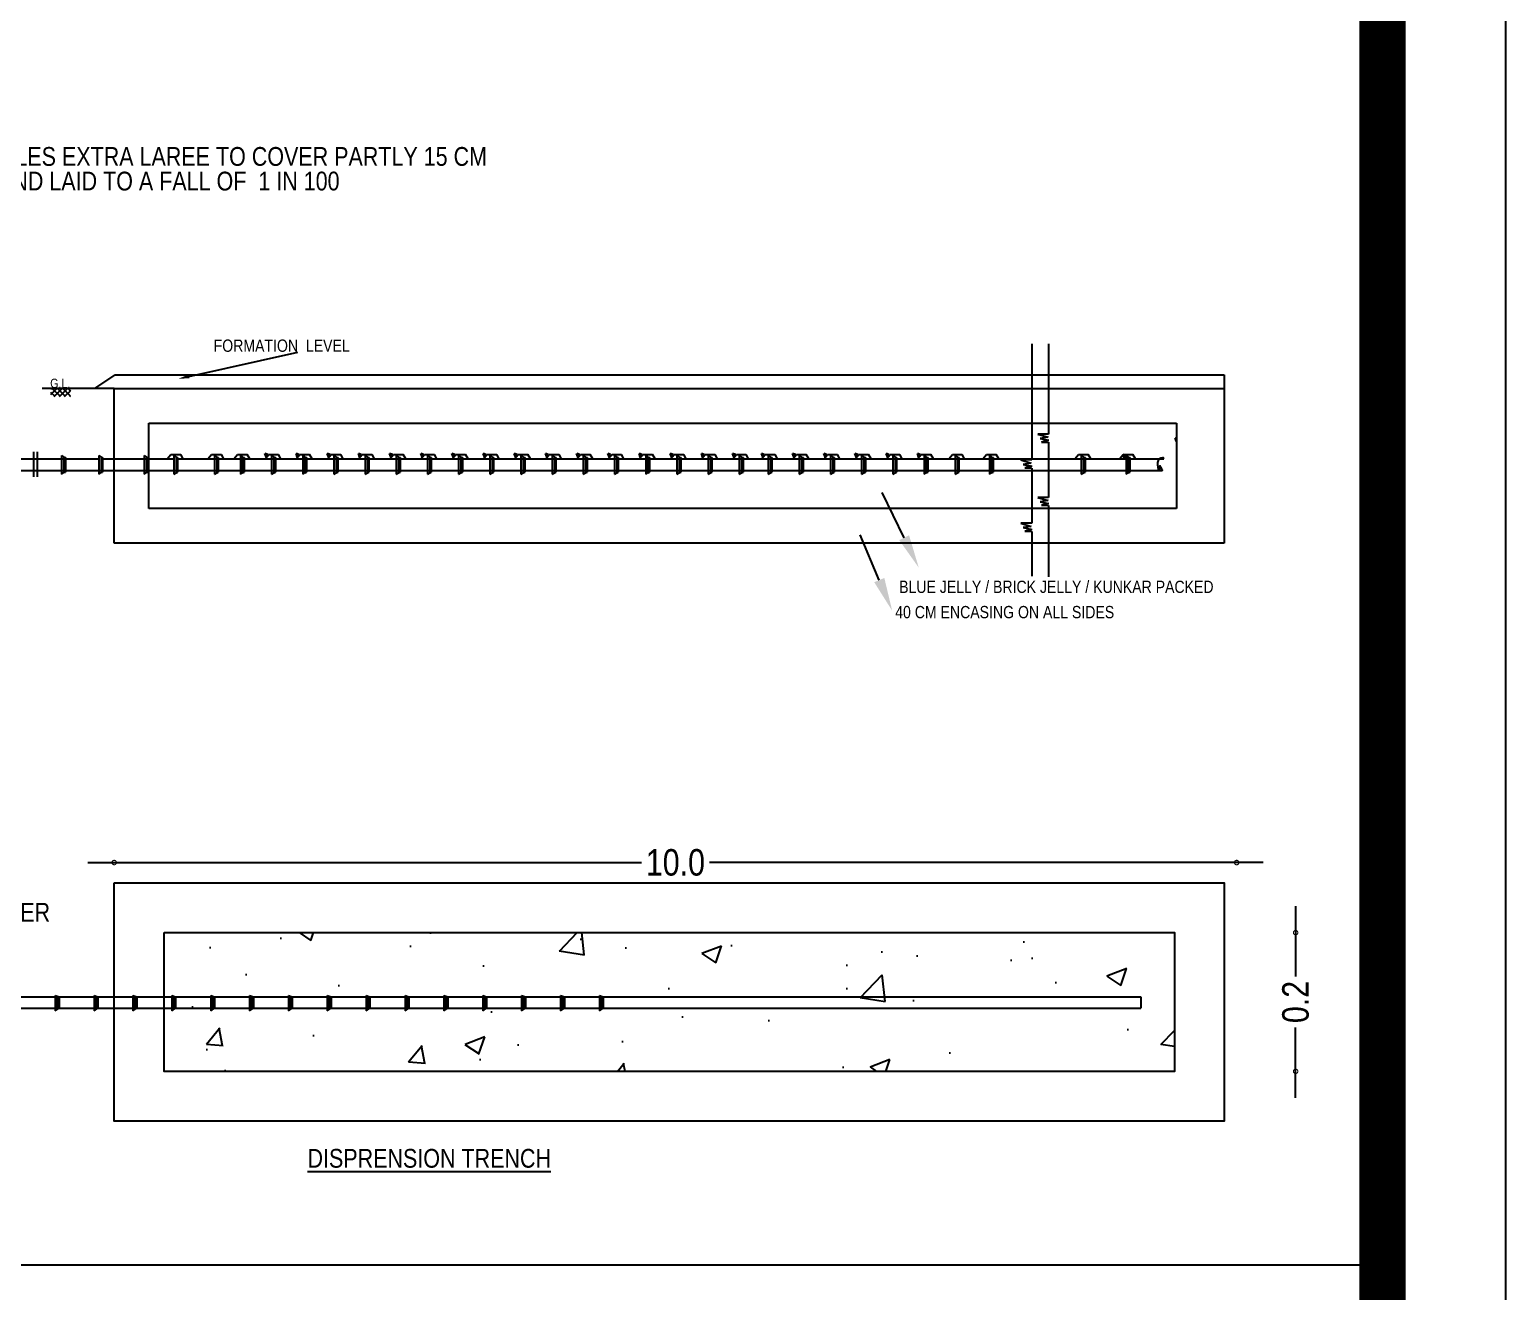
# Model space of a CAD drawing. Header units: metres. Extents: x 3750 to 6203, y 1588 to 3614.
# Drawn here: x 3840.56 to 3848.91, y 1768.05 to 1775.19 of the extents above; entities that cross this region are included whole.
import ezdxf
from ezdxf import colors
from ezdxf.entities.mleader import LeaderData, LeaderLine
from ezdxf.math import Vec2, Vec3

# ---------------------------------------------------------------- set-up
doc = ezdxf.new("R2010")
doc.units = ezdxf.units.M
doc.styles.add('DIM', font='swissc.ttf')
doc.styles.get("Standard").update_dxf_attribs({"font": 'swissc.ttf'})
doc.styles.add('style2a', font='swissc.ttf')
doc.dimstyles.new('Din', dxfattribs={"dimscale": 0, "dimtxt": 0.25, "dimasz": 0.1, "dimexe": 0.15, "dimexo": 0.15, "dimgap": 0.03, "dimtad": 0, "dimzin": 0, "dimdsep": 46, "dimtxsty": 'DIM', "dimblk": 'DOTSMALL', "dimcen": 0.09, "dimdle": 0.15, "dimse1": 1, "dimse2": 1, "dimclrd": 256, "dimclre": 256, "dimclrt": 7, "dimadec": 0, "dimazin": 3, "dimtfac": 1, "dimtofl": 0, "dimtmove": 0, "dimatfit": 0, "dimldrblk": 'DOTSMALL', "dimfxl": 0, "dimtolj": 1, "dimtzin": 0, "dimarcsym": 0})

# ---------------------------------------------------------------- blocks, each defined once
blk = doc.blocks.new('_DotSmall')
at = {"color": 0, "linetype": 'ByBlock', "const_width": 0.5}
blk.add_lwpolyline([(-0.0625, 0, 1), (0.0625, 0, 1)], format="xyb", close=True, dxfattribs=at)
blk = doc.blocks.new('*D409')
at = {"lineweight": -2, "ltscale": 0.05}
for p, q in [((3847.7185, 1770.2304), (3847.7185, 1769.8329)), ((3847.7185, 1769.1458), (3847.7185, 1769.5433))]:
    blk.add_line(p, q, dxfattribs=at)
at = {"layer": 'Defpoints', "color": 0, "ltscale": 0.05}
for p in [(3847.0325, 1770.0804), (3847.0325, 1769.2958), (3847.7185, 1769.2958)]:
    blk.add_point(p, dxfattribs=at)
at = {"lineweight": -2, "ltscale": 0.05, "xscale": 0.05, "yscale": 0.05, "zscale": 0.05}
for p, rotation in [((3847.7185, 1770.0804), 90), ((3847.7185, 1769.2958), 270)]:
    blk.add_blockref('_DotSmall', p, dxfattribs=dict(at, rotation=rotation))
at = {"color": 7, "ltscale": 0.05, "insert": (3847.7185, 1769.6881), "char_height": 0.15, "attachment_point": 5, "rotation": 90, "style": 'DIM'}
blk.add_mtext('\\A1;0.2', dxfattribs=at)
blk = doc.blocks.new('*D362')
at = {"lineweight": -2, "ltscale": 0.05}
for p, q in [((3840.8856, 1770.4769), (3844.0183, 1770.4769)), ((3847.5349, 1770.4769), (3844.4021, 1770.4769))]:
    blk.add_line(p, q, dxfattribs=at)
at = {"layer": 'Defpoints', "color": 0, "ltscale": 0.05}
for p in [(3847.3849, 1770.4769), (3841.0356, 1770.3628), (3847.3849, 1770.3603)]:
    blk.add_point(p, dxfattribs=at)
at = {"lineweight": -2, "ltscale": 0.05, "xscale": 0.05, "yscale": 0.05, "zscale": 0.05, "rotation": 180}
blk.add_blockref('_DotSmall', (3841.0356, 1770.4769), dxfattribs=at)
at = {"lineweight": -2, "ltscale": 0.05, "xscale": 0.05, "yscale": 0.05, "zscale": 0.05}
blk.add_blockref('_DotSmall', (3847.3849, 1770.4769), dxfattribs=at)
at = {"color": 7, "ltscale": 0.05, "insert": (3844.2102, 1770.4769), "char_height": 0.15, "attachment_point": 5, "style": 'DIM'}
blk.add_mtext('\\A1;10.0', dxfattribs=at)

msp = doc.modelspace()

# ---------------------------------------------------------------- hatches: boundary and pattern name
at = {"ltscale": 0.05}
h = msp.add_hatch(dxfattribs=at)
h.set_pattern_fill('AR-CONC', color=256, scale=0.006277)
h.set_pattern_definition([(50, (1917.1082, 937.3234), (1.14349305, -0.10004263), [0.1195685, -1.3152532]), (355, (1917.1082, 937.3234), (-0.22120746, 1.1991798), [0.0956548, -1.0522062]), (100.451445, (1917.2035, 937.3151), (0.9222856, 1.0991371), [0.10161757, -1.11779415]), (46.1842, (1917.1082, 937.6423), (1.7014439, -0.2638812), [0.1793527, -1.9728798]), (96.63556, (1917.25, 937.6203), (1.4900814, 1.552985), [0.1524264, -1.6766927]), (351.18415, (1917.1082, 937.6423), (1.4900814, 1.552985), [0.143482, -1.5783022]), (21, (1917.2676, 937.5626), (0.95161686, -0.6418737), [0.1195685, -1.3152532]), (326, (1917.2676, 937.5626), (0.38790416, 1.1560669), [0.0956548, -1.05220256]), (71.451445, (1917.3469, 937.5091), (1.339521, 0.5141932), [0.10161757, -1.1177922]), (37.5, (1917.10817, 937.32344), (0.019385804, 0.5307148), [0, -1.0394486, 0, -1.06814503, 0, -1.05618818]), (7.5, (1917.10817, 937.32344), (0.41939764, 0.62878941), [0, -0.60900209, 0, -1.0155349, 0, -0.4025472]), (327.5, (1916.75265, 937.32344), (0.85104254, -0.03595681), [0, -0.39856158, 0, -1.24351212, 0, -1.65004493]), (317.5, (1916.5932, 937.32344), (0.92974173, 0.1595909), [0, -0.51813005, 0, -0.8258196, 0, -1.17177104])])
h.paths.add_polyline_path([(3841.318, 1770.0804), (3847.0325, 1770.0804), (3847.0325, 1769.2958), (3841.318, 1769.2958)])

# ---------------------------------------------------------------- linework, layer by layer
for p, q in [((3846.2255, 1773.4114), (3846.2255, 1772.754)), ((3846.3206, 1773.4114), (3846.3206, 1772.9005)), ((3840.9268, 1773.1582), (3841.0405, 1773.2365)), ((3841.0405, 1773.2365), (3847.315, 1773.2365)), ((3841.0356, 1773.1582), (3840.6274, 1773.1582)), ((3840.6777, 1773.154), (3840.6819, 1773.1582)), ((3840.6777, 1773.1243), (3840.7116, 1773.1582)), ((3840.7013, 1773.1125), (3840.6777, 1773.1361)), ((3840.731, 1773.1125), (3840.6853, 1773.1582)), ((3840.6955, 1773.1125), (3840.7412, 1773.1582)), ((3840.7607, 1773.1125), (3840.7149, 1773.1582)), ((3840.7252, 1773.1125), (3840.7709, 1773.1582)), ((3840.7883, 1773.1145), (3840.7446, 1773.1582)), ((3840.7549, 1773.1125), (3840.7883, 1773.1459)), ((3840.7883, 1773.1441), (3840.7743, 1773.1582)), ((3840.7846, 1773.1125), (3840.7883, 1773.1163)), ((3841.0356, 1773.1582), (3847.315, 1773.1582)), ((3841.0356, 1772.2838), (3841.0356, 1773.1582)), ((3841.2323, 1772.9615), (3847.045, 1772.9615)), ((3841.2323, 1772.4805), (3841.2323, 1772.9615)), ((3846.1774, 1772.9582), (3846.1762, 1772.9615)), ((3846.1774, 1772.9582), (3846.1796, 1772.9615)), ((3847.045, 1772.9615), (3847.045, 1772.4805)), ((3846.3206, 1772.9005), (3846.26, 1772.9005)), ((3846.26, 1772.9005), (3846.3181, 1772.8822)), ((3846.3181, 1772.8822), (3846.2732, 1772.8756)), ((3846.2732, 1772.8756), (3846.3206, 1772.8656)), ((3846.3206, 1772.8656), (3846.2816, 1772.8557)), ((3846.2816, 1772.8557), (3846.3206, 1772.854)), ((3846.3206, 1772.8665), (3846.3206, 1772.8656)), ((3846.3206, 1772.854), (3846.3206, 1772.5427)), ((3847.0439, 1772.8595), (3847.0369, 1772.8779)), ((3847.045, 1772.8752), (3847.0369, 1772.8779)), ((3847.0439, 1772.8595), (3847.045, 1772.8612)), ((3840.5782, 1772.8004), (3840.5782, 1772.6593)), ((3840.5998, 1772.8004), (3840.5998, 1772.6593)), ((3840.7376, 1772.7802), (3840.7376, 1772.6737)), ((3840.7376, 1772.7802), (3840.7506, 1772.7691)), ((3840.7506, 1772.7691), (3840.7506, 1772.6826)), ((3840.7506, 1772.7691), (3840.7593, 1772.7673)), ((3840.7593, 1772.7673), (3840.7593, 1772.6855)), ((3840.948, 1772.7802), (3840.961, 1772.7691)), ((3840.948, 1772.7802), (3840.948, 1772.6737)), ((3840.961, 1772.7691), (3840.9697, 1772.7673)), ((3840.961, 1772.7691), (3840.961, 1772.6826)), ((3840.9697, 1772.7673), (3840.9697, 1772.6855)), ((3841.2044, 1772.7802), (3841.2044, 1772.6737)), ((3841.2044, 1772.7802), (3841.2173, 1772.7691)), ((3841.2173, 1772.7691), (3841.2173, 1772.6826)), ((3841.2173, 1772.7691), (3841.226, 1772.7673)), ((3841.226, 1772.7673), (3841.226, 1772.6855)), ((3841.3359, 1772.7608), (3841.3564, 1772.7858)), ((3841.3564, 1772.7858), (3841.4117, 1772.7858)), ((3841.3723, 1772.7802), (3841.3723, 1772.6737)), ((3841.3723, 1772.7802), (3841.3853, 1772.7702)), ((3841.3853, 1772.7702), (3841.3853, 1772.6807)), ((3841.3853, 1772.7702), (3841.3939, 1772.7673)), ((3841.3939, 1772.7673), (3841.3939, 1772.6855)), ((3841.4257, 1772.7608), (3841.4117, 1772.7858)), ((3841.5658, 1772.7608), (3841.5863, 1772.7858)), ((3841.5863, 1772.7858), (3841.6416, 1772.7858)), ((3841.6022, 1772.7802), (3841.6022, 1772.6737)), ((3841.6022, 1772.7802), (3841.6152, 1772.7702)), ((3841.6152, 1772.7702), (3841.6238, 1772.7673)), ((3841.6152, 1772.7702), (3841.6152, 1772.6807)), ((3841.6238, 1772.7673), (3841.6238, 1772.6855)), ((3841.6556, 1772.7608), (3841.6416, 1772.7858)), ((3841.7126, 1772.7608), (3841.7331, 1772.7858)), ((3841.7331, 1772.7858), (3841.7885, 1772.7858)), ((3841.7491, 1772.7802), (3841.762, 1772.7702)), ((3841.7491, 1772.7802), (3841.7491, 1772.6737)), ((3841.762, 1772.7702), (3841.762, 1772.6807)), ((3841.762, 1772.7702), (3841.7707, 1772.7673)), ((3841.7707, 1772.7673), (3841.7707, 1772.6855)), ((3841.8025, 1772.7608), (3841.7885, 1772.7858)), ((3841.8948, 1772.7727), (3841.8878, 1772.7911)), ((3841.9037, 1772.7858), (3841.8878, 1772.7911)), ((3841.889, 1772.7608), (3841.9095, 1772.7858)), ((3841.8948, 1772.7727), (3841.9036, 1772.7858)), ((3841.9095, 1772.7858), (3841.9648, 1772.7858)), ((3841.9254, 1772.7802), (3841.9384, 1772.7702)), ((3841.9254, 1772.7802), (3841.9254, 1772.6737)), ((3841.9384, 1772.7702), (3841.9384, 1772.6807)), ((3841.9384, 1772.7702), (3841.9471, 1772.7673)), ((3841.9471, 1772.7673), (3841.9471, 1772.6855)), ((3841.9789, 1772.7608), (3841.9648, 1772.7858)), ((3842.0712, 1772.7727), (3842.0641, 1772.7911)), ((3842.08, 1772.7858), (3842.0642, 1772.7911)), ((3842.0654, 1772.7608), (3842.0859, 1772.7858)), ((3842.0712, 1772.7727), (3842.08, 1772.7858)), ((3842.0859, 1772.7858), (3842.1412, 1772.7858)), ((3842.1018, 1772.7802), (3842.1148, 1772.7702)), ((3842.1018, 1772.7802), (3842.1018, 1772.6737)), ((3842.1148, 1772.7702), (3842.1148, 1772.6807)), ((3842.1148, 1772.7702), (3842.1234, 1772.7673)), ((3842.1234, 1772.7673), (3842.1234, 1772.6855)), ((3842.1552, 1772.7608), (3842.1412, 1772.7858)), ((3842.2476, 1772.7727), (3842.2405, 1772.7911)), ((3842.2564, 1772.7858), (3842.2406, 1772.7911)), ((3842.2418, 1772.7608), (3842.2623, 1772.7858)), ((3842.2476, 1772.7727), (3842.2564, 1772.7858)), ((3842.2623, 1772.7858), (3842.3176, 1772.7858)), ((3842.2782, 1772.7802), (3842.2912, 1772.7702)), ((3842.2782, 1772.7802), (3842.2782, 1772.6737)), ((3842.2912, 1772.7702), (3842.2912, 1772.6807)), ((3842.2912, 1772.7702), (3842.2998, 1772.7673)), ((3842.2998, 1772.7673), (3842.2998, 1772.6855)), ((3842.3316, 1772.7608), (3842.3176, 1772.7858)), ((3842.4239, 1772.7727), (3842.4169, 1772.7911)), ((3842.4328, 1772.7858), (3842.4169, 1772.7911)), ((3842.4181, 1772.7608), (3842.4386, 1772.7858)), ((3842.4239, 1772.7727), (3842.4327, 1772.7858)), ((3842.4386, 1772.7858), (3842.494, 1772.7858)), ((3842.4546, 1772.7802), (3842.4675, 1772.7702)), ((3842.4546, 1772.7802), (3842.4546, 1772.6737)), ((3842.4675, 1772.7702), (3842.4675, 1772.6807)), ((3842.4675, 1772.7702), (3842.4762, 1772.7673)), ((3842.4762, 1772.7673), (3842.4762, 1772.6855)), ((3842.508, 1772.7608), (3842.494, 1772.7858)), ((3842.6003, 1772.7727), (3842.5933, 1772.7911)), ((3842.6092, 1772.7858), (3842.5933, 1772.7911)), ((3842.5945, 1772.7608), (3842.615, 1772.7858)), ((3842.6003, 1772.7727), (3842.6091, 1772.7858)), ((3842.615, 1772.7858), (3842.6703, 1772.7858)), ((3842.6309, 1772.7802), (3842.6439, 1772.7702)), ((3842.6309, 1772.7802), (3842.6309, 1772.6737)), ((3842.6439, 1772.7702), (3842.6439, 1772.6807)), ((3842.6439, 1772.7702), (3842.6526, 1772.7673)), ((3842.6526, 1772.7673), (3842.6526, 1772.6855)), ((3842.6844, 1772.7608), (3842.6703, 1772.7858)), ((3842.7767, 1772.7727), (3842.7696, 1772.7911)), ((3842.7855, 1772.7858), (3842.7697, 1772.7911)), ((3842.7709, 1772.7608), (3842.7914, 1772.7858)), ((3842.7767, 1772.7727), (3842.7855, 1772.7858)), ((3842.7914, 1772.7858), (3842.8467, 1772.7858)), ((3842.8073, 1772.7802), (3842.8203, 1772.7702)), ((3842.8073, 1772.7802), (3842.8073, 1772.6737)), ((3842.8203, 1772.7702), (3842.8203, 1772.6807)), ((3842.8203, 1772.7702), (3842.8289, 1772.7673)), ((3842.8289, 1772.7673), (3842.8289, 1772.6855)), ((3842.8607, 1772.7608), (3842.8467, 1772.7858)), ((3842.9531, 1772.7727), (3842.946, 1772.7911)), ((3842.9619, 1772.7858), (3842.9461, 1772.7911)), ((3842.9473, 1772.7608), (3842.9678, 1772.7858)), ((3842.9531, 1772.7727), (3842.9619, 1772.7858)), ((3842.9678, 1772.7858), (3843.0231, 1772.7858)), ((3842.9837, 1772.7802), (3842.9967, 1772.7702)), ((3842.9837, 1772.7802), (3842.9837, 1772.6737)), ((3842.9967, 1772.7702), (3842.9967, 1772.6807)), ((3842.9967, 1772.7702), (3843.0053, 1772.7673)), ((3843.0053, 1772.7673), (3843.0053, 1772.6855)), ((3843.0371, 1772.7608), (3843.0231, 1772.7858)), ((3843.1294, 1772.7727), (3843.1224, 1772.7911)), ((3843.1383, 1772.7858), (3843.1224, 1772.7911)), ((3843.1236, 1772.7608), (3843.1441, 1772.7858)), ((3843.1294, 1772.7727), (3843.1383, 1772.7858)), ((3843.1441, 1772.7858), (3843.1995, 1772.7858)), ((3843.1601, 1772.7802), (3843.173, 1772.7702)), ((3843.1601, 1772.7802), (3843.1601, 1772.6737)), ((3843.173, 1772.7702), (3843.173, 1772.6807)), ((3843.173, 1772.7702), (3843.1817, 1772.7673)), ((3843.1817, 1772.7673), (3843.1817, 1772.6855)), ((3843.2135, 1772.7608), (3843.1995, 1772.7858)), ((3843.3058, 1772.7727), (3843.2988, 1772.7911)), ((3843.3147, 1772.7858), (3843.2988, 1772.7911)), ((3843.3, 1772.7608), (3843.3205, 1772.7858)), ((3843.3058, 1772.7727), (3843.3146, 1772.7858)), ((3843.3205, 1772.7858), (3843.3758, 1772.7858)), ((3843.3364, 1772.7802), (3843.3494, 1772.7702)), ((3843.3364, 1772.7802), (3843.3364, 1772.6737)), ((3843.3494, 1772.7702), (3843.3494, 1772.6807)), ((3843.3494, 1772.7702), (3843.3581, 1772.7673)), ((3843.3581, 1772.7673), (3843.3581, 1772.6855)), ((3843.3899, 1772.7608), (3843.3758, 1772.7858)), ((3843.4822, 1772.7727), (3843.4752, 1772.7911)), ((3843.491, 1772.7858), (3843.4752, 1772.7911)), ((3843.4764, 1772.7608), (3843.4969, 1772.7858)), ((3843.4822, 1772.7727), (3843.491, 1772.7858)), ((3843.4969, 1772.7858), (3843.5522, 1772.7858)), ((3843.5128, 1772.7802), (3843.5258, 1772.7702)), ((3843.5128, 1772.7802), (3843.5128, 1772.6737)), ((3843.5258, 1772.7702), (3843.5258, 1772.6807)), ((3843.5258, 1772.7702), (3843.5344, 1772.7673)), ((3843.5344, 1772.7673), (3843.5344, 1772.6855)), ((3843.5662, 1772.7608), (3843.5522, 1772.7858)), ((3843.6586, 1772.7727), (3843.6515, 1772.7911)), ((3843.6674, 1772.7858), (3843.6516, 1772.7911)), ((3843.6528, 1772.7608), (3843.6733, 1772.7858)), ((3843.6586, 1772.7727), (3843.6674, 1772.7858)), ((3843.6733, 1772.7858), (3843.7286, 1772.7858)), ((3843.6892, 1772.7802), (3843.7022, 1772.7702)), ((3843.6892, 1772.7802), (3843.6892, 1772.6737)), ((3843.7022, 1772.7702), (3843.7022, 1772.6807)), ((3843.7022, 1772.7702), (3843.7108, 1772.7673)), ((3843.7108, 1772.7673), (3843.7108, 1772.6855)), ((3843.7426, 1772.7608), (3843.7286, 1772.7858)), ((3843.835, 1772.7727), (3843.8279, 1772.7911)), ((3843.8438, 1772.7858), (3843.8279, 1772.7911)), ((3843.8291, 1772.7608), (3843.8497, 1772.7858)), ((3843.835, 1772.7727), (3843.8438, 1772.7858)), ((3843.8497, 1772.7858), (3843.905, 1772.7858)), ((3843.8656, 1772.7802), (3843.8785, 1772.7702)), ((3843.8656, 1772.7802), (3843.8656, 1772.6737)), ((3843.8785, 1772.7702), (3843.8785, 1772.6807)), ((3843.8785, 1772.7702), (3843.8872, 1772.7673)), ((3843.8872, 1772.7673), (3843.8872, 1772.6855)), ((3843.919, 1772.7608), (3843.905, 1772.7858)), ((3844.0113, 1772.7727), (3844.0043, 1772.7911)), ((3844.0202, 1772.7858), (3844.0043, 1772.7911)), ((3844.0055, 1772.7608), (3844.026, 1772.7858)), ((3844.0113, 1772.7727), (3844.0201, 1772.7858)), ((3844.026, 1772.7858), (3844.0813, 1772.7858)), ((3844.0419, 1772.7802), (3844.0549, 1772.7702)), ((3844.0419, 1772.7802), (3844.0419, 1772.6737)), ((3844.0549, 1772.7702), (3844.0549, 1772.6807)), ((3844.0549, 1772.7702), (3844.0636, 1772.7673)), ((3844.0636, 1772.7673), (3844.0636, 1772.6855)), ((3844.0954, 1772.7608), (3844.0813, 1772.7858)), ((3844.1877, 1772.7727), (3844.1807, 1772.7911)), ((3844.1965, 1772.7858), (3844.1807, 1772.7911)), ((3844.1819, 1772.7608), (3844.2024, 1772.7858)), ((3844.1877, 1772.7727), (3844.1965, 1772.7858)), ((3844.2024, 1772.7858), (3844.2577, 1772.7858)), ((3844.2183, 1772.7802), (3844.2313, 1772.7702)), ((3844.2183, 1772.7802), (3844.2183, 1772.6737)), ((3844.2313, 1772.7702), (3844.2313, 1772.6807)), ((3844.2313, 1772.7702), (3844.2399, 1772.7673)), ((3844.2399, 1772.7673), (3844.2399, 1772.6855)), ((3844.2717, 1772.7608), (3844.2577, 1772.7858)), ((3844.3641, 1772.7727), (3844.357, 1772.7911)), ((3844.3729, 1772.7858), (3844.3571, 1772.7911)), ((3844.3583, 1772.7608), (3844.3788, 1772.7858)), ((3844.3641, 1772.7727), (3844.3729, 1772.7858)), ((3844.3788, 1772.7858), (3844.4341, 1772.7858)), ((3844.3947, 1772.7802), (3844.4077, 1772.7702)), ((3844.3947, 1772.7802), (3844.3947, 1772.6737)), ((3844.4077, 1772.7702), (3844.4077, 1772.6807)), ((3844.4077, 1772.7702), (3844.4163, 1772.7673)), ((3844.4163, 1772.7673), (3844.4163, 1772.6855)), ((3844.4481, 1772.7608), (3844.4341, 1772.7858)), ((3844.5405, 1772.7727), (3844.5334, 1772.7911)), ((3844.5493, 1772.7858), (3844.5334, 1772.7911)), ((3844.5346, 1772.7608), (3844.5552, 1772.7858)), ((3844.5405, 1772.7727), (3844.5493, 1772.7858)), ((3844.5552, 1772.7858), (3844.6105, 1772.7858)), ((3844.5711, 1772.7802), (3844.584, 1772.7702)), ((3844.5711, 1772.7802), (3844.5711, 1772.6737)), ((3844.584, 1772.7702), (3844.584, 1772.6807)), ((3844.584, 1772.7702), (3844.5927, 1772.7673)), ((3844.5927, 1772.7673), (3844.5927, 1772.6855)), ((3844.6245, 1772.7608), (3844.6105, 1772.7858)), ((3844.7039, 1772.7727), (3844.6968, 1772.7911)), ((3844.7127, 1772.7858), (3844.6968, 1772.7911)), ((3844.698, 1772.7608), (3844.7186, 1772.7858)), ((3844.7039, 1772.7727), (3844.7127, 1772.7858)), ((3844.7186, 1772.7858), (3844.7739, 1772.7858)), ((3844.7345, 1772.7802), (3844.7474, 1772.7702)), ((3844.7345, 1772.7802), (3844.7345, 1772.6737)), ((3844.7474, 1772.7702), (3844.7474, 1772.6807)), ((3844.7474, 1772.7702), (3844.7561, 1772.7673)), ((3844.7561, 1772.7673), (3844.7561, 1772.6855)), ((3844.7879, 1772.7608), (3844.7739, 1772.7858)), ((3844.8802, 1772.7727), (3844.8732, 1772.7911)), ((3844.8891, 1772.7858), (3844.8732, 1772.7911)), ((3844.8744, 1772.7608), (3844.8949, 1772.7858)), ((3844.8802, 1772.7727), (3844.889, 1772.7858)), ((3844.8949, 1772.7858), (3844.9502, 1772.7858)), ((3844.9109, 1772.7802), (3844.9238, 1772.7702)), ((3844.9109, 1772.7802), (3844.9109, 1772.6737)), ((3844.9238, 1772.7702), (3844.9238, 1772.6807)), ((3844.9238, 1772.7702), (3844.9325, 1772.7673)), ((3844.9325, 1772.7673), (3844.9325, 1772.6855)), ((3844.9643, 1772.7608), (3844.9502, 1772.7858)), ((3845.0566, 1772.7727), (3845.0496, 1772.7911)), ((3845.0654, 1772.7858), (3845.0496, 1772.7911)), ((3845.0508, 1772.7608), (3845.0713, 1772.7858)), ((3845.0566, 1772.7727), (3845.0654, 1772.7858)), ((3845.0713, 1772.7858), (3845.1266, 1772.7858)), ((3845.0872, 1772.7802), (3845.1002, 1772.7702)), ((3845.0872, 1772.7802), (3845.0872, 1772.6737)), ((3845.1002, 1772.7702), (3845.1002, 1772.6807)), ((3845.1002, 1772.7702), (3845.1088, 1772.7673)), ((3845.1088, 1772.7673), (3845.1088, 1772.6855)), ((3845.1407, 1772.7608), (3845.1266, 1772.7858)), ((3845.233, 1772.7727), (3845.2259, 1772.7911)), ((3845.2418, 1772.7858), (3845.226, 1772.7911)), ((3845.2272, 1772.7608), (3845.2477, 1772.7858)), ((3845.233, 1772.7727), (3845.2418, 1772.7858)), ((3845.2477, 1772.7858), (3845.303, 1772.7858)), ((3845.2636, 1772.7802), (3845.2766, 1772.7702)), ((3845.2636, 1772.7802), (3845.2636, 1772.6737)), ((3845.2766, 1772.7702), (3845.2766, 1772.6807)), ((3845.2766, 1772.7702), (3845.2852, 1772.7673)), ((3845.2852, 1772.7673), (3845.2852, 1772.6855)), ((3845.317, 1772.7608), (3845.303, 1772.7858)), ((3845.4094, 1772.7727), (3845.4023, 1772.7911)), ((3845.4182, 1772.7858), (3845.4023, 1772.7911)), ((3845.4035, 1772.7608), (3845.4241, 1772.7858)), ((3845.4094, 1772.7727), (3845.4182, 1772.7858)), ((3845.4241, 1772.7858), (3845.4794, 1772.7858)), ((3845.44, 1772.7802), (3845.4529, 1772.7702)), ((3845.44, 1772.7802), (3845.44, 1772.6737)), ((3845.4529, 1772.7702), (3845.4529, 1772.6807)), ((3845.4529, 1772.7702), (3845.4616, 1772.7673)), ((3845.4616, 1772.7673), (3845.4616, 1772.6855)), ((3845.4934, 1772.7608), (3845.4794, 1772.7858)), ((3845.5857, 1772.7727), (3845.5787, 1772.7911)), ((3845.5946, 1772.7858), (3845.5787, 1772.7911)), ((3845.5799, 1772.7608), (3845.6004, 1772.7858)), ((3845.5857, 1772.7727), (3845.5945, 1772.7858)), ((3845.6004, 1772.7858), (3845.6557, 1772.7858)), ((3845.6164, 1772.7802), (3845.6293, 1772.7702)), ((3845.6164, 1772.7802), (3845.6164, 1772.6737)), ((3845.6293, 1772.7702), (3845.6293, 1772.6807)), ((3845.6293, 1772.7702), (3845.638, 1772.7673)), ((3845.638, 1772.7673), (3845.638, 1772.6855)), ((3845.6698, 1772.7608), (3845.6557, 1772.7858)), ((3845.7563, 1772.7608), (3845.7768, 1772.7858)), ((3845.7768, 1772.7858), (3845.8321, 1772.7858)), ((3845.7927, 1772.7802), (3845.7927, 1772.6737)), ((3845.7927, 1772.7802), (3845.8057, 1772.7702)), ((3845.8057, 1772.7702), (3845.8143, 1772.7673)), ((3845.8057, 1772.7702), (3845.8057, 1772.6807)), ((3845.8143, 1772.7673), (3845.8143, 1772.6855)), ((3845.8462, 1772.7608), (3845.8321, 1772.7858)), ((3845.9496, 1772.7608), (3845.9701, 1772.7858)), ((3845.9701, 1772.7858), (3846.0254, 1772.7858)), ((3845.986, 1772.7802), (3845.999, 1772.7702)), ((3845.986, 1772.7802), (3845.986, 1772.6737)), ((3845.999, 1772.7702), (3846.0076, 1772.7673)), ((3845.999, 1772.7702), (3845.999, 1772.6807)), ((3846.0076, 1772.7673), (3846.0076, 1772.6855)), ((3846.0394, 1772.7608), (3846.0254, 1772.7858)), ((3846.4693, 1772.7608), (3846.4898, 1772.7858)), ((3846.4898, 1772.7858), (3846.5451, 1772.7858)), ((3846.5057, 1772.7802), (3846.5187, 1772.7702)), ((3846.5057, 1772.7802), (3846.5057, 1772.6737)), ((3846.5187, 1772.7702), (3846.5274, 1772.7673)), ((3846.5187, 1772.7702), (3846.5187, 1772.6807)), ((3846.5274, 1772.7673), (3846.5274, 1772.6855)), ((3846.5592, 1772.7608), (3846.5451, 1772.7858)), ((3846.7226, 1772.7608), (3846.7431, 1772.7858)), ((3846.7481, 1772.7668), (3846.741, 1772.7851)), ((3846.7569, 1772.7798), (3846.7411, 1772.7851)), ((3846.7431, 1772.7858), (3846.7984, 1772.7858)), ((3846.7481, 1772.7668), (3846.7569, 1772.7798)), ((3846.759, 1772.7802), (3846.759, 1772.6737)), ((3846.759, 1772.7802), (3846.772, 1772.7702)), ((3846.772, 1772.7702), (3846.7807, 1772.7673)), ((3846.772, 1772.7702), (3846.772, 1772.6807)), ((3846.7807, 1772.7673), (3846.7807, 1772.6855)), ((3846.8125, 1772.7608), (3846.7984, 1772.7858)), ((3840.5998, 1772.7608), (3840.7506, 1772.7608)), ((3840.5998, 1772.6954), (3840.7506, 1772.6954)), ((3840.7376, 1772.6737), (3840.7506, 1772.6826)), ((3840.7506, 1772.6826), (3840.7593, 1772.6855)), ((3840.7593, 1772.7608), (3840.948, 1772.7608)), ((3840.7593, 1772.6954), (3840.948, 1772.6954)), ((3840.948, 1772.6737), (3840.961, 1772.6826)), ((3840.961, 1772.6826), (3840.9697, 1772.6855)), ((3840.9697, 1772.7608), (3841.3723, 1772.7608)), ((3840.9697, 1772.6954), (3841.3723, 1772.6954)), ((3841.2044, 1772.6737), (3841.2173, 1772.6826)), ((3841.2173, 1772.6826), (3841.226, 1772.6855)), ((3841.3853, 1772.6807), (3841.3939, 1772.6855)), ((3841.3939, 1772.7608), (3846.9737, 1772.7608)), ((3841.3939, 1772.6954), (3846.9641, 1772.6954)), ((3841.6152, 1772.6807), (3841.6238, 1772.6855)), ((3841.762, 1772.6807), (3841.7707, 1772.6855)), ((3841.9384, 1772.6807), (3841.9471, 1772.6855)), ((3842.1148, 1772.6807), (3842.1234, 1772.6855)), ((3842.2912, 1772.6807), (3842.2998, 1772.6855)), ((3842.4675, 1772.6807), (3842.4762, 1772.6855)), ((3842.6439, 1772.6807), (3842.6526, 1772.6855)), ((3842.8203, 1772.6807), (3842.8289, 1772.6855)), ((3842.9967, 1772.6807), (3843.0053, 1772.6855)), ((3843.173, 1772.6807), (3843.1817, 1772.6855)), ((3843.3494, 1772.6807), (3843.3581, 1772.6855)), ((3843.5258, 1772.6807), (3843.5344, 1772.6855)), ((3843.7022, 1772.6807), (3843.7108, 1772.6855)), ((3843.8785, 1772.6807), (3843.8872, 1772.6855)), ((3844.0549, 1772.6807), (3844.0636, 1772.6855)), ((3844.2313, 1772.6807), (3844.2399, 1772.6855)), ((3844.4077, 1772.6807), (3844.4163, 1772.6855)), ((3844.584, 1772.6807), (3844.5927, 1772.6855)), ((3844.7474, 1772.6807), (3844.7561, 1772.6855)), ((3844.9238, 1772.6807), (3844.9325, 1772.6855)), ((3845.1002, 1772.6807), (3845.1088, 1772.6855)), ((3845.2766, 1772.6807), (3845.2852, 1772.6855)), ((3845.4529, 1772.6807), (3845.4616, 1772.6855)), ((3845.6293, 1772.6807), (3845.638, 1772.6855)), ((3845.8057, 1772.6807), (3845.8143, 1772.6855)), ((3845.999, 1772.6807), (3846.0076, 1772.6855)), ((3846.1648, 1772.754), (3846.223, 1772.7357)), ((3846.2255, 1772.754), (3846.1648, 1772.754)), ((3846.223, 1772.7357), (3846.1781, 1772.7291)), ((3846.1781, 1772.7291), (3846.2255, 1772.7191)), ((3846.2255, 1772.7191), (3846.1864, 1772.7092)), ((3846.1864, 1772.7092), (3846.2255, 1772.7075)), ((3846.2255, 1772.7199), (3846.2255, 1772.7191)), ((3846.2255, 1772.7075), (3846.2255, 1772.3962)), ((3846.5187, 1772.6807), (3846.5274, 1772.6855)), ((3846.772, 1772.6807), (3846.7807, 1772.6855)), ((3846.9404, 1772.706), (3846.9471, 1772.716)), ((3846.9471, 1772.716), (3846.9466, 1772.7162)), ((3841.3723, 1772.6737), (3841.3853, 1772.6807)), ((3841.6022, 1772.6737), (3841.6152, 1772.6807)), ((3841.7491, 1772.6737), (3841.762, 1772.6807)), ((3841.9254, 1772.6737), (3841.9384, 1772.6807)), ((3842.1018, 1772.6737), (3842.1148, 1772.6807)), ((3842.2782, 1772.6737), (3842.2912, 1772.6807)), ((3842.4546, 1772.6737), (3842.4675, 1772.6807)), ((3842.6309, 1772.6737), (3842.6439, 1772.6807)), ((3842.8073, 1772.6737), (3842.8203, 1772.6807)), ((3842.9837, 1772.6737), (3842.9967, 1772.6807)), ((3843.1601, 1772.6737), (3843.173, 1772.6807)), ((3843.3364, 1772.6737), (3843.3494, 1772.6807)), ((3843.5128, 1772.6737), (3843.5258, 1772.6807)), ((3843.6892, 1772.6737), (3843.7022, 1772.6807)), ((3843.8656, 1772.6737), (3843.8785, 1772.6807)), ((3844.0419, 1772.6737), (3844.0549, 1772.6807)), ((3844.2183, 1772.6737), (3844.2313, 1772.6807)), ((3844.3947, 1772.6737), (3844.4077, 1772.6807)), ((3844.5711, 1772.6737), (3844.584, 1772.6807)), ((3844.7345, 1772.6737), (3844.7474, 1772.6807)), ((3844.9109, 1772.6737), (3844.9238, 1772.6807)), ((3845.0872, 1772.6737), (3845.1002, 1772.6807)), ((3845.2636, 1772.6737), (3845.2766, 1772.6807)), ((3845.44, 1772.6737), (3845.4529, 1772.6807)), ((3845.6164, 1772.6737), (3845.6293, 1772.6807)), ((3845.7927, 1772.6737), (3845.8057, 1772.6807)), ((3845.986, 1772.6737), (3845.999, 1772.6807)), ((3846.5057, 1772.6737), (3846.5187, 1772.6807)), ((3846.759, 1772.6737), (3846.772, 1772.6807)), ((3846.3206, 1772.5427), (3846.26, 1772.5427)), ((3846.26, 1772.5427), (3846.3181, 1772.5244)), ((3846.3181, 1772.5244), (3846.2732, 1772.5178)), ((3846.2732, 1772.5178), (3846.3206, 1772.5078)), ((3847.045, 1772.4805), (3841.2323, 1772.4805)), ((3846.3206, 1772.5078), (3846.2816, 1772.4979)), ((3846.2816, 1772.4979), (3846.3206, 1772.4962)), ((3846.3206, 1772.4962), (3846.3206, 1772.0933)), ((3846.2255, 1772.3962), (3846.1648, 1772.3962)), ((3846.1648, 1772.3962), (3846.223, 1772.3779)), ((3846.223, 1772.3779), (3846.1781, 1772.3713)), ((3846.1781, 1772.3713), (3846.2255, 1772.3613)), ((3846.2255, 1772.3613), (3846.1864, 1772.3514)), ((3846.1864, 1772.3514), (3846.2255, 1772.3497)), ((3846.2255, 1772.3497), (3846.2255, 1772.0972)), ((3847.315, 1772.2838), (3841.0356, 1772.2838)), ((3840.7016, 1769.7248), (3840.7233, 1769.7181)), ((3840.7016, 1769.7248), (3840.7016, 1769.6384)), ((3840.7129, 1769.7213), (3840.7129, 1769.6462)), ((3840.7129, 1769.7181), (3840.7131, 1769.7181)), ((3840.7233, 1769.7181), (3840.7233, 1769.6527)), ((3840.9215, 1769.7248), (3840.9432, 1769.7181)), ((3840.9215, 1769.7248), (3840.9215, 1769.6384)), ((3840.9328, 1769.7213), (3840.9328, 1769.6462)), ((3840.9328, 1769.7181), (3840.933, 1769.7181)), ((3840.9432, 1769.7181), (3840.9432, 1769.6527)), ((3841.1414, 1769.7248), (3841.163, 1769.7181)), ((3841.1414, 1769.7248), (3841.1414, 1769.6384)), ((3841.1527, 1769.7213), (3841.1527, 1769.6462)), ((3841.1527, 1769.7181), (3841.1529, 1769.7181)), ((3841.163, 1769.7181), (3841.163, 1769.6527)), ((3841.3613, 1769.7248), (3841.3829, 1769.7181)), ((3841.3613, 1769.7248), (3841.3613, 1769.6384)), ((3841.3725, 1769.7213), (3841.3725, 1769.6462)), ((3841.3725, 1769.7181), (3841.3728, 1769.7181)), ((3841.3829, 1769.7181), (3841.3829, 1769.6527)), ((3841.5812, 1769.7248), (3841.6028, 1769.7181)), ((3841.5812, 1769.7248), (3841.5812, 1769.6384)), ((3841.5924, 1769.7213), (3841.5924, 1769.6462)), ((3841.5924, 1769.7181), (3841.5927, 1769.7181)), ((3841.6028, 1769.7181), (3841.6028, 1769.6527)), ((3841.8011, 1769.7248), (3841.8227, 1769.7181)), ((3841.8011, 1769.7248), (3841.8011, 1769.6384)), ((3841.8123, 1769.7213), (3841.8123, 1769.6462)), ((3841.8123, 1769.7181), (3841.8126, 1769.7181)), ((3841.8227, 1769.7181), (3841.8227, 1769.6527)), ((3842.021, 1769.7248), (3842.0426, 1769.7181)), ((3842.021, 1769.7248), (3842.021, 1769.6384)), ((3842.0322, 1769.7213), (3842.0322, 1769.6462)), ((3842.0322, 1769.7181), (3842.0325, 1769.7181)), ((3842.0426, 1769.7181), (3842.0426, 1769.6527)), ((3842.2409, 1769.7248), (3842.2625, 1769.7181)), ((3842.2409, 1769.7248), (3842.2409, 1769.6384)), ((3842.2521, 1769.7213), (3842.2521, 1769.6462)), ((3842.2521, 1769.7181), (3842.2524, 1769.7181)), ((3842.2625, 1769.7181), (3842.2625, 1769.6527)), ((3842.4608, 1769.7248), (3842.4824, 1769.7181)), ((3842.4608, 1769.7248), (3842.4608, 1769.6384)), ((3842.472, 1769.7213), (3842.472, 1769.6462)), ((3842.472, 1769.7181), (3842.4723, 1769.7181)), ((3842.4824, 1769.7181), (3842.4824, 1769.6527)), ((3842.6807, 1769.7248), (3842.7023, 1769.7181)), ((3842.6807, 1769.7248), (3842.6807, 1769.6384)), ((3842.6919, 1769.7213), (3842.6919, 1769.6462)), ((3842.6919, 1769.7181), (3842.6922, 1769.7181)), ((3842.7023, 1769.7181), (3842.7023, 1769.6527)), ((3842.9006, 1769.7248), (3842.9222, 1769.7181)), ((3842.9006, 1769.7248), (3842.9006, 1769.6384)), ((3842.9118, 1769.7213), (3842.9118, 1769.6462)), ((3842.9118, 1769.7181), (3842.9121, 1769.7181)), ((3842.9222, 1769.7181), (3842.9222, 1769.6527)), ((3843.1205, 1769.7248), (3843.1421, 1769.7181)), ((3843.1205, 1769.7248), (3843.1205, 1769.6384)), ((3843.1317, 1769.7213), (3843.1317, 1769.6462)), ((3843.1317, 1769.7181), (3843.132, 1769.7181)), ((3843.1421, 1769.7181), (3843.1421, 1769.6527)), ((3843.3404, 1769.7248), (3843.362, 1769.7181)), ((3843.3404, 1769.7248), (3843.3404, 1769.6384)), ((3843.3516, 1769.7213), (3843.3516, 1769.6462)), ((3843.3516, 1769.7181), (3843.3519, 1769.7181)), ((3843.362, 1769.7181), (3843.362, 1769.6527)), ((3843.5603, 1769.7248), (3843.5819, 1769.7181)), ((3843.5603, 1769.7248), (3843.5603, 1769.6384)), ((3843.5715, 1769.7213), (3843.5715, 1769.6462)), ((3843.5715, 1769.7181), (3843.5718, 1769.7181)), ((3843.5819, 1769.7181), (3843.5819, 1769.6527)), ((3843.7802, 1769.7248), (3843.8018, 1769.7181)), ((3843.7802, 1769.7248), (3843.7802, 1769.6384)), ((3843.7914, 1769.7213), (3843.7914, 1769.6462)), ((3843.7914, 1769.7181), (3843.7917, 1769.7181)), ((3843.8018, 1769.7181), (3843.8018, 1769.6527)), ((3840.7016, 1769.6384), (3840.7233, 1769.6527)), ((3840.7129, 1769.6527), (3840.7131, 1769.6527)), ((3840.9215, 1769.6384), (3840.9432, 1769.6527)), ((3840.9328, 1769.6527), (3840.933, 1769.6527)), ((3841.1414, 1769.6384), (3841.163, 1769.6527)), ((3841.1527, 1769.6527), (3841.1529, 1769.6527)), ((3841.3613, 1769.6384), (3841.3829, 1769.6527)), ((3841.3725, 1769.6527), (3841.3728, 1769.6527)), ((3841.5812, 1769.6384), (3841.6028, 1769.6527)), ((3841.5924, 1769.6527), (3841.5927, 1769.6527)), ((3841.8011, 1769.6384), (3841.8227, 1769.6527)), ((3841.8123, 1769.6527), (3841.8126, 1769.6527)), ((3842.021, 1769.6384), (3842.0426, 1769.6527)), ((3842.0322, 1769.6527), (3842.0325, 1769.6527)), ((3842.2409, 1769.6384), (3842.2625, 1769.6527)), ((3842.2521, 1769.6527), (3842.2524, 1769.6527)), ((3842.4608, 1769.6384), (3842.4824, 1769.6527)), ((3842.472, 1769.6527), (3842.4723, 1769.6527)), ((3842.6807, 1769.6384), (3842.7023, 1769.6527)), ((3842.6919, 1769.6527), (3842.6922, 1769.6527)), ((3842.9006, 1769.6384), (3842.9222, 1769.6527)), ((3842.9118, 1769.6527), (3842.9121, 1769.6527)), ((3843.1205, 1769.6384), (3843.1421, 1769.6527)), ((3843.1317, 1769.6527), (3843.132, 1769.6527)), ((3843.3404, 1769.6384), (3843.362, 1769.6527)), ((3843.3516, 1769.6527), (3843.3519, 1769.6527)), ((3843.5603, 1769.6384), (3843.5819, 1769.6527)), ((3843.5715, 1769.6527), (3843.5718, 1769.6527)), ((3843.7802, 1769.6384), (3843.8018, 1769.6527)), ((3843.7914, 1769.6527), (3843.7917, 1769.6527))]:
    msp.add_line(p, q)
for p, q in [((3847.315, 1773.2365), (3847.315, 1772.2838)), ((3847.315, 1773.2365), (3847.315, 1772.2838)), ((3839.4711, 1772.7608), (3840.5998, 1772.7608)), ((3839.5072, 1772.6954), (3846.9641, 1772.6954)), ((3838.9125, 1769.7172), (3846.8424, 1769.7172)), ((3846.8424, 1769.7172), (3846.8424, 1769.6527)), ((3838.9125, 1769.6527), (3846.8424, 1769.6527))]:
    msp.add_line(p, q, dxfattribs=at)
for points in [[(3757.3408, 1816.1962), (3848.9056, 1816.1962), (3848.9056, 1743.751), (3757.3408, 1743.751)], [(3848.242, 1782.465), (3833.9843, 1782.465), (3833.9843, 1768.2017), (3848.242, 1768.2017)]]:
    msp.add_lwpolyline(points, close=True)
at = {"const_width": 0.2622}
msp.add_lwpolyline([(3758.0356, 1744.4458), (3848.2108, 1744.4458), (3848.2108, 1815.5014), (3758.0356, 1815.5014)], close=True, dxfattribs=at)
at = {"ltscale": 0.05}
for points in [[(3841.0356, 1770.3628), (3847.315, 1770.3628), (3847.315, 1769.0134), (3841.0356, 1769.0134)], [(3841.318, 1770.0804), (3847.0325, 1770.0804), (3847.0325, 1769.2958), (3841.318, 1769.2958)]]:
    msp.add_lwpolyline(points, close=True, dxfattribs=at)
at = {"start_tangent": (0.237921, 0.971285), "end_tangent": (0.311789, -0.950151)}
msp.add_spline([(3846.9737, 1772.7608), (3846.9481, 1772.7608), (3846.9481, 1772.6954), (3846.9481, 1772.7198), (3846.9641, 1772.6954), (3846.9497, 1772.7198)], degree=3, dxfattribs=at)

# ---------------------------------------------------------------- texts
at = {"style": 'style2a'}
for s, height, p in [('COUNTRY ROOFING PANTILES EXTRA LAREE TO COVER PARTLY 15 CM', 0.106111, (3838.883, 1774.4181)), ('S W PIPE OPEN JOINTED AND LAID TO A FALL OF  1 IN 100', 0.106111, (3838.8723, 1774.2788)), ('FORMATION  LEVEL', 0.069507, (3841.598, 1773.366)), ('G.L.', 0.05246, (3840.6735, 1773.1615)), ('BLUE JELLY / BRICK JELLY / KUNKAR PACKED', 0.069507, (3845.4757, 1772.0018)), ('40 CM ENCASING ON ALL SIDES', 0.069507, (3845.4534, 1771.8588)), ('INSPECTION CHAMBER', 0.106111, (3839.2889, 1770.1428)), ('%%UDISPRENSION TRENCH', 0.106111, (3842.129, 1768.7508))]:
    msp.add_text(s, height=height, dxfattribs=at).set_placement(p)

# ---------------------------------------------------------------- dimensions: what is measured, and where the dimension line sits
at = {"ltscale": 0.05}
dim = msp.add_linear_dim(base=(3847.3849, 1770.4769), p1=(3841.0356, 1770.3628), p2=(3847.3849, 1770.3603), text='10.0', dimstyle='Din', override={"dimscale": 1, "dimtxt": 0.15, "dimasz": 0.05, "dimlfac": 1.77, "dimpost": '\\X', "dimblk1": 'DotSmall', "dimblk2": 'DotSmall', "dimsah": 1}, dxfattribs=at)
dim.commit()
dim.dimension.update_dxf_attribs({"geometry": '*D362', "text_midpoint": (3844.2102, 1770.4769)})
dim = msp.add_linear_dim(base=(3847.7185, 1769.2958), p1=(3847.0325, 1770.0804), p2=(3847.0325, 1769.2958), angle=90, text='0.2', dimstyle='Din', override={"dimscale": 1, "dimtxt": 0.15, "dimasz": 0.05, "dimlfac": 1.77, "dimpost": '\\X', "dimblk1": 'DotSmall', "dimblk2": 'DotSmall', "dimsah": 1}, dxfattribs=at)
dim.commit()
dim.dimension.update_dxf_attribs({"geometry": '*D409', "text_midpoint": (3847.7185, 1769.6881)})

# ---------------------------------------------------------------- leaders
ml = msp.add_multileader_mtext('Standard', dxfattribs=at)
ml.set_content('', color=2)
ml.set_leader_properties()
ml.build(insert=Vec2(0, 0))
ml.multileader.update_dxf_attribs({"has_dogleg": 0, "dogleg_length": 1, "arrow_head_size": 0.0628})
ctx = ml.context
ctx.base_point, ctx.char_height, ctx.arrow_head_size, ctx.landing_gap_size, ctx.plane_origin = Vec3(3842.0739, 1773.3644), 2.5106, 0.0628, 1.2553, Vec3(3846.2267, 1773.213)
ctx.text_align_type = 2
notes = []
notes.append((ctx, [(0, (1, 1, 0), (3841.4462, 1773.3644), (1, 0), 0.6277, [(0, [(3841.3972, 1773.213)], 0, [])])]))
ctx.mtext.insert, ctx.mtext.alignment, ctx.mtext.flow_direction = Vec3(3843.3292, 1774.6197), 3, 5
ml = msp.add_multileader_mtext('Standard', dxfattribs=at)
ml.set_content('', color=256)
ml.set_leader_properties()
ml.build(insert=Vec2(0, 0))
ml.multileader.update_dxf_attribs({"dogleg_length": 0, "arrow_head_size": 0.1883})
ctx = ml.context
ctx.base_point, ctx.char_height, ctx.arrow_head_size, ctx.landing_gap_size, ctx.plane_origin = Vec3(3842.8691, 1772.5695), 2.5106, 0.1883, 1.2553, Vec3(3850.2092, 1772.078)
ctx.text_align_type = 2
notes.append((ctx, [(0, (1, 1, 0), (3845.3797, 1772.5695), (-1, 0), 0, [(0, [(3845.5867, 1772.1451)], 0, [])])]))
ctx.mtext.insert, ctx.mtext.alignment, ctx.mtext.flow_direction = Vec3(3844.1244, 1773.8248), 3, 5
ml = msp.add_multileader_mtext('Standard', dxfattribs=at)
ml.set_content('', color=256)
ml.set_leader_properties()
ml.build(insert=Vec2(0, 0))
ml.multileader.update_dxf_attribs({"dogleg_length": 0, "arrow_head_size": 0.1883})
ctx = ml.context
ctx.base_point, ctx.char_height, ctx.arrow_head_size, ctx.landing_gap_size, ctx.plane_origin = Vec3(3842.7447, 1772.3313), 2.5106, 0.1883, 1.2553, Vec3(3850.0848, 1771.8398)
ctx.text_align_type = 2
notes.append((ctx, [(0, (1, 1, 0), (3845.2553, 1772.3313), (-1, 0), 0, [(0, [(3845.4364, 1771.9011)], 0, [])])]))
ctx.mtext.insert, ctx.mtext.alignment, ctx.mtext.flow_direction = Vec3(3844, 1773.5866), 3, 5
for ctx, leaders in notes:
    for number, flags, end, landing, length, lines in leaders:
        leader = LeaderData()
        leader.index, (leader.has_last_leader_line, leader.has_dogleg_vector, leader.attachment_direction) = number, flags
        leader.last_leader_point, leader.dogleg_vector, leader.dogleg_length = Vec3(end), Vec3(landing), length
        for number, points, colour, breaks in lines:
            line = LeaderLine()
            line.index, line.vertices, line.color, line.breaks = number, Vec3.list(points), colors.encode_raw_color(colour), breaks
            leader.lines.append(line)
        ctx.leaders.append(leader)

doc.saveas('drawing.dxf')
